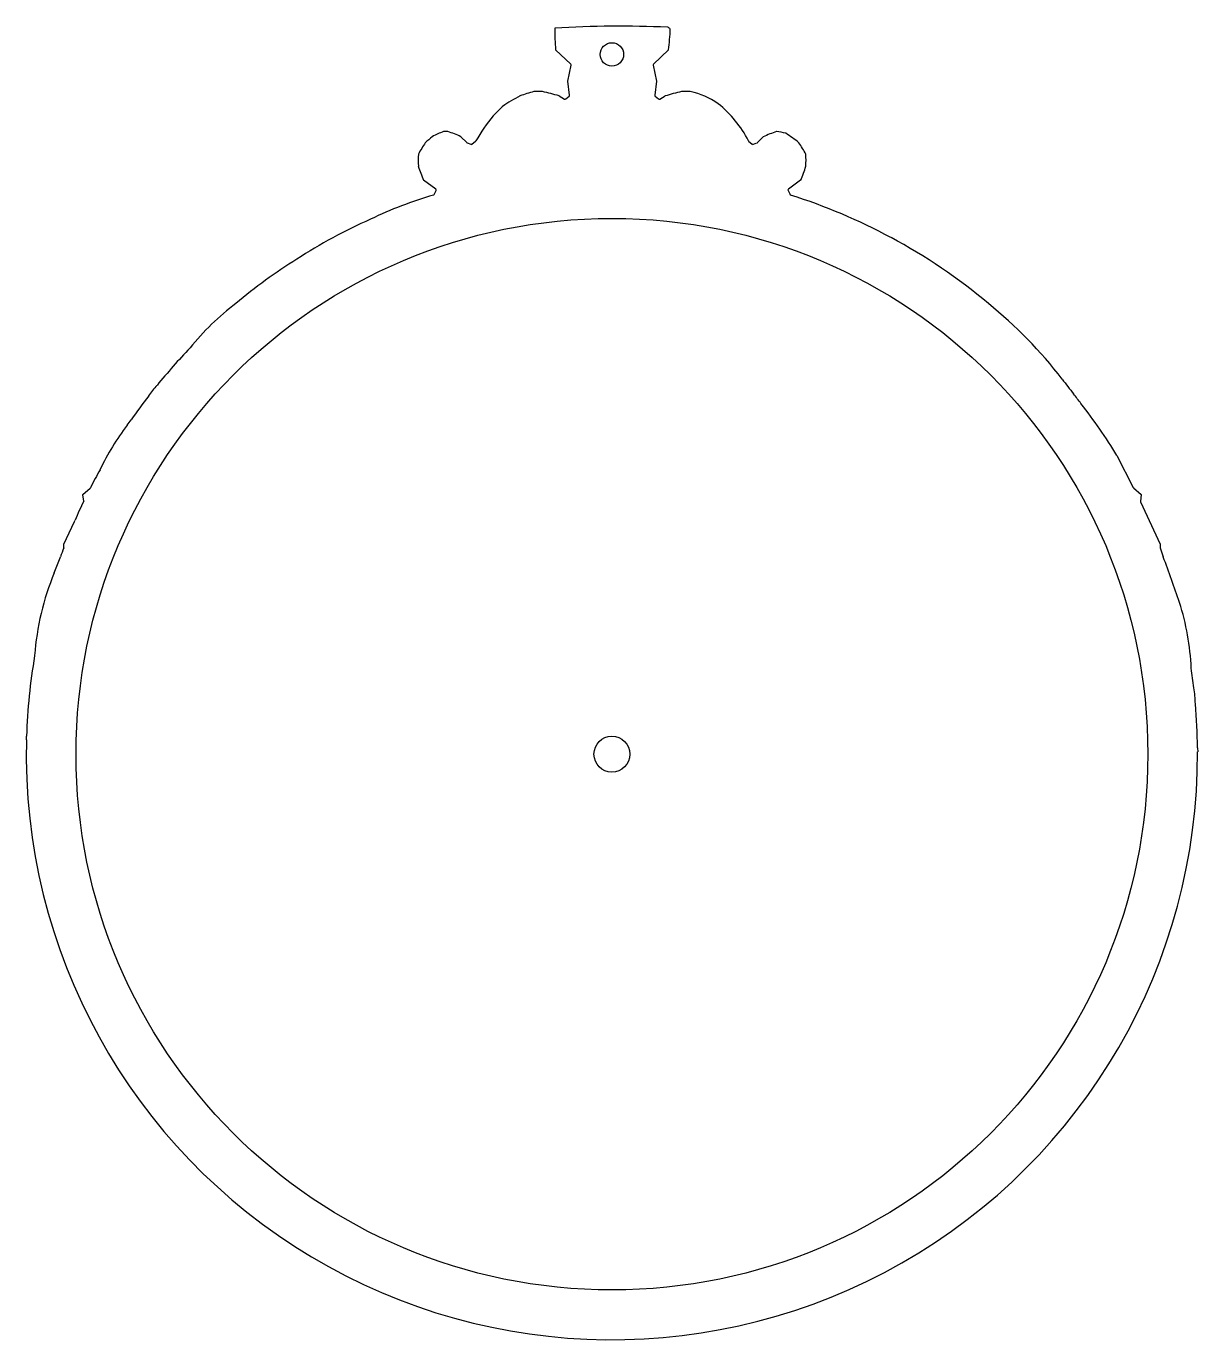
# Model space of a CAD drawing. Header units: millimetres. Extents: x -78 to 78, y -78 to 97.
import ezdxf

# ---------------------------------------------------------------- set-up
doc = ezdxf.new("R2010")
doc.units = ezdxf.units.MM
for name, color, linetype in [('CUT_INNER', 6, 'Continuous'), ('CUT_OUTER', 1, 'Continuous'), ('GUIDE', 3, 'Continuous')]:
    doc.layers.add(name, color=color, linetype=linetype)

msp = doc.modelspace()

# ---------------------------------------------------------------- linework, layer by layer
at = {"layer": 'CUT_INNER'}
for centre, radius in [((0, 93.21), 1.56), ((0, 0), 2.39)]:
    msp.add_circle(centre, radius, dxfattribs=at)
at = {"layer": 'CUT_OUTER'}
for points in [[(-5.48, 91.91), (-7.5, 93.82), (-7.5, 93.82)], [(7.55, 93.82), (7.54, 93.81), (5.52, 91.91)], [(-5.66, 87.77), (-5.88, 89.65), (-5.88, 89.65), (-5.88, 89.66), (-5.43, 91.77)], [(5.48, 91.77), (5.92, 89.66), (5.93, 89.65), (5.93, 89.65), (5.7, 87.77)], [(-7.03, 87.68), (-7.03, 87.68), (-6.31, 87.27)], [(-6.15, 87.28), (-5.71, 87.63)], [(5.76, 87.63), (6.19, 87.28)], [(6.36, 87.27), (7.08, 87.68), (7.08, 87.68)], [(-15.83, 85.02), (-14.56, 86.29), (-14.56, 86.3)], [(14.14, 86.64), (14.14, 86.64)], [(-20.11, 82.25), (-20.11, 82.24), (-19.32, 81.46)], [(19.37, 81.46), (20.16, 82.24), (20.16, 82.25)], [(-19.27, 81.42), (-18.8, 81.24)], [(-18.65, 81.26), (-18.16, 81.65)], [(18.21, 81.65), (18.7, 81.26)], [(18.85, 81.24), (19.32, 81.42)], [(-23.45, 75.26), (-25.09, 76.46), (-25.09, 76.46)], [(25.14, 76.46), (25.13, 76.46), (23.5, 75.26)], [(-23.67, 74.55), (-23.41, 75.07)], [(23.46, 75.07), (23.72, 74.55)], [(-64.55, 43.83), (-64.15, 44.37), (-64.05, 44.52)], [(67.26, 39.77), (69.44, 35.52)], [(-70.34, 33.7), (-70.45, 34.56), (-70.45, 34.57), (-70.45, 34.57), (-69.5, 35.42), (-69.45, 35.5)], [(69.48, 35.47), (70.5, 34.57), (70.5, 34.57), (70.5, 34.56), (70.39, 33.68)], [(70.4, 33.6), (73.04, 27.98), (73.04, 27.97), (73.04, 27.97), (73.04, 27.42)], [(-73, 27.48), (-73, 27.97), (-73, 27.97), (-73, 27.98), (-71.57, 31.01), (-71.5, 31.17)], [(-74.27, 24.15), (-74.27, 24.16), (-73.49, 26.14), (-73.44, 26.28)], [(73.05, 27.37), (73.44, 26.28)], [(-77.98, 1.91), (-77.97, 2.13), (-77.97, 2.16), (-77.97, 2.17), (-77.97, 2.25), (-77.96, 2.39)], [(78, 0.85), (78.02, 0.32), (78.02, 0.31), (78.02, 0.31), (78, 0.3)]]:
    msp.add_lwpolyline(points, dxfattribs=at)
for centre, radius, start, end in [((1.06, -53.22), 150.19, 87.5688, 93.3105), ((22.27, 96.45), 29.89, 179.509, 185.0609), ((5.29, 93.25), 4.17, 53.4114, 59.1521), ((-20.94, 97.59), 28.73, 352.4513, 358.0095), ((-5.58, 91.8), 0.15, 348.1011, 46.6435), ((5.63, 91.8), 0.15, 133.3672, 191.8794), ((-2.09, 68.14), 22.02, 117.453, 124.4809), ((-6.47, 72.45), 16.29, 103.932, 110.7557), ((-9.81, 76.83), 11.45, 87.1055, 92.8997), ((-14.92, 62.17), 26.7, 72.8322, 77.7123), ((-5.81, 87.75), 0.15, 308.6786, 6.7164), ((5.85, 87.75), 0.15, 173.306, 231.2837), ((14.83, 62.68), 26.17, 102.2386, 107.2167), ((9.86, 74.71), 13.56, 87.5515, 92.4432), ((8.49, 78.76), 9.7, 54.3666, 78.3887), ((-6.24, 87.4), 0.15, 240.2195, 308.6786), ((6.29, 87.4), 0.15, 231.2837, 299.7568), ((4.87, 74.97), 14.91, 26.7822, 51.5503), ((1.36, 70.7), 22.37, 140.1947, 150.6015), ((-16.32, 72.62), 12.27, 128.3226, 134.0712), ((-15.94, 66.91), 17.3, 112.0204, 117.5116), ((-22.14, 77.63), 5.32, 86.8921, 93.1175), ((-28.26, 64.39), 19.63, 65.4768, 70.9367), ((27.87, 65.49), 18.44, 108.8975, 114.7071), ((20.06, 69.24), 13.82, 77.0032, 82.3694), ((9.89, 62.78), 23.95, 51.1757, 56.3288), ((-9, 70.64), 19.18, 145.7533, 151.0331), ((-19.22, 81.56), 0.15, 224.9724, 248.1853), ((-18.75, 81.38), 0.15, 248.1853, 308.6786), ((-18.26, 81.77), 0.15, 308.6786, 325.4068), ((18.3, 81.77), 0.15, 214.5932, 231.3214), ((18.8, 81.38), 0.15, 231.3214, 291.8414), ((19.27, 81.56), 0.15, 291.8414, 315), ((9.84, 71.13), 18.25, 28.8329, 34.3799), ((-7.77, 79.12), 18.03, 177.4254, 182.5741), ((8.26, 79.12), 17.59, 357.3611, 2.6394), ((-6.31, 84.56), 20.45, 197.7802, 203.3226), ((4.89, 85.11), 22.02, 336.8747, 342.0224), ((-23.54, 75.14), 0.15, 333.4349, 53.7529), ((23.59, 75.14), 0.15, 126.2471, 206.5651), ((-9.04, 23.6), 52.96, 106.1407, 115.8705), ((-23.8, 74.62), 0.15, 287.7464, 333.4349), ((23.85, 74.61), 0.15, 206.5651, 250.4245), ((0.3, 0.24), 77.86, 61.7366, 72.4339), ((-4.95, 9.24), 67.71, 113.6829, 123.1579), ((1.09, 1.7), 76.21, 49.9406, 61.7359), ((-5.68, 7.59), 68.71, 121.8916, 130.2557), ((-29.32, 32.54), 34.45, 127.0596, 141.233), ((11.74, 12.68), 60.96, 37.7013, 50.9613), ((-0.05, 0.05), 77.93, 136.0749, 140.9687), ((-53.53, 42.39), 9.76, 136.3723, 146.8927), ((153.03, 120.29), 116.65, 217.0815, 218.3031), ((-0.36, 0.26), 77.55, 142.2686, 145.1994), ((2.97, 2.29), 74.25, 36.744, 37.9865), ((9.75, 5.16), 67.12, 31.038, 38.2396), ((-38.7, 23.94), 32.62, 142.429, 154.672), ((-0.99, 0.52), 76.88, 150.9139, 152.9373), ((69.58, 35.59), 0.15, 207.1795, 228.3585), ((-0.64, 0.29), 77.3, 154.3861, 156.4501), ((70.54, 33.67), 0.15, 172.8928, 205.1449), ((-3.33, 1.2), 74.46, 159.3316, 160.3209), ((73.19, 27.42), 0.15, 180, 199.5358), ((-455.29, -164.74), 562.17, 19.2082, 19.8633), ((-41.66, 10.59), 35.32, 157.4173, 175.8816), ((43.52, 9.97), 33.67, 2.5045, 17.731), ((-0.07, 0), 77.93, 170.3081, 178.244), ((1.45, 0.2), 76.54, 6.4784, 8.4433), ((64.47, 6.45), 13.24, 1.048, 10.3949), ((0.18, 0.01), 77.81, 0.6168, 4.9222), ((0, 0), 78, 178.5936, 0.2197)]:
    msp.add_arc(centre, radius, start, end, dxfattribs=at)
at = {"layer": 'GUIDE'}
msp.add_circle((0, 0), 71.37, dxfattribs=at)

doc.saveas('drawing.dxf')
